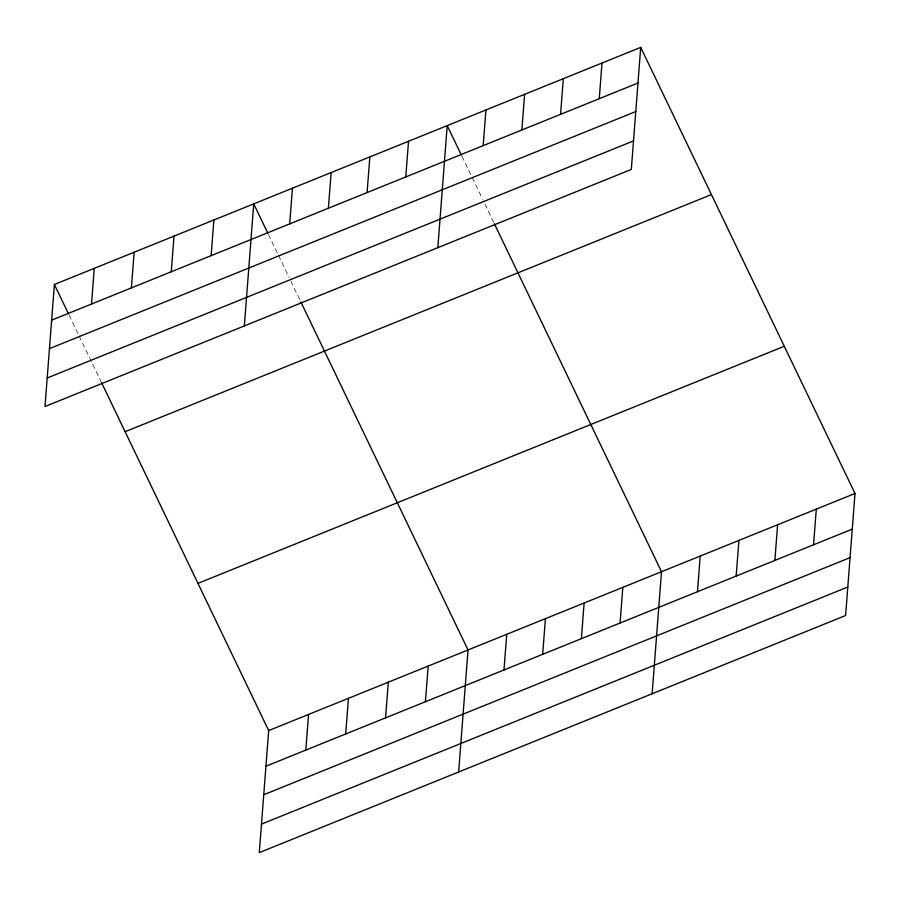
<?xml version="1.0" encoding="UTF-8"?>
<svg xmlns="http://www.w3.org/2000/svg" width="900" height="900" viewBox="0 0 900 900"><rect width="100%" height="100%" fill="white"/><g stroke="black" fill="none" stroke-linecap="round" stroke-linejoin="round"><path stroke-width="0.67" stroke-dasharray="4.5 3.38" d="M461.959 156.296L482.58 199.226M484.942 204.131L493.774 222.536M268.47 234.54L277.898 254.16M278.494 255.398L289.091 277.47M290.869 281.149L300.296 300.78M69.12 315.157L78.547 334.777M79.144 336.004L100.946 381.397"/><path stroke-width="1.35" d="M54.394 284.479L45 406.53L631.316 169.425L640.71 47.385L54.394 284.479L68.535 313.92M91.519 304.009L94.264 268.358M131.389 287.887L134.134 252.236M171.259 271.766L174.004 236.115M211.129 255.645L213.874 219.994M244.35 325.912L253.732 203.873L267.885 233.314M289.688 223.875L292.433 188.224M101.531 382.624L268.684 730.575L259.29 852.615L845.606 615.521L855 493.47L640.71 47.385M328.387 208.226L331.132 172.575M305.809 750.105L308.554 714.454M367.088 192.578L369.832 156.926M345.679 733.984L348.424 698.332M405.776 176.929L408.521 141.278M385.549 717.863L388.294 682.211M437.827 247.669L447.221 125.629L461.363 155.07M425.419 701.741L428.164 666.09M483.176 145.631L485.921 109.98M458.64 772.009L468.034 649.969L300.881 302.006M521.876 129.983L524.61 94.331M503.989 669.971L506.734 634.309M560.565 114.334L563.31 78.683M542.678 654.322L545.423 618.66M599.265 98.685L602.01 63.034M581.377 638.674L584.123 603.011M620.077 623.025L622.822 587.363M652.129 693.765L661.511 571.714L494.37 223.763M697.466 591.727L700.211 556.065M736.166 576.079L738.911 540.416M774.866 560.43L777.611 524.767M813.555 544.781L816.3 509.119M51.649 320.141L637.965 83.036M49.455 348.649L635.771 111.544M47.194 378.011L633.51 140.918M125.111 431.696L711.428 194.591M197.966 583.369L784.283 346.264M268.684 730.575L855 493.47M265.939 766.226L852.255 529.132M263.745 794.745L850.061 557.64M261.484 824.107L847.8 587.014"/></g></svg>
